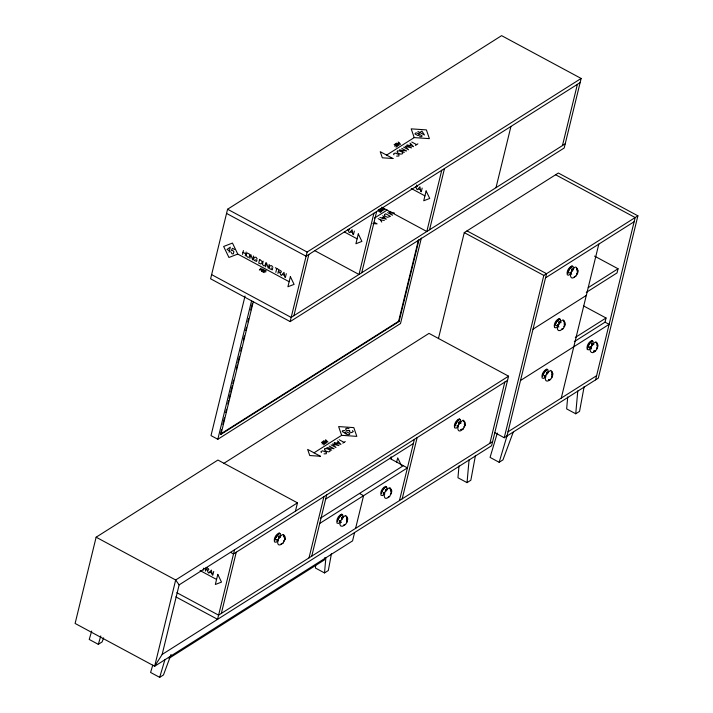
<?xml version="1.0" encoding="UTF-8"?>
<svg xmlns="http://www.w3.org/2000/svg" width="713" height="713" viewBox="0 0 713 713"><rect width="100%" height="100%" fill="white"/><g stroke="black" fill="none" stroke-linecap="round" stroke-linejoin="round"><path stroke-width="1.07" d="M315.707 564.758L315.422 568.038L324.513 572.931L328.319 570.516L331.465 553.591M324.665 557.771L324.477 559.857L168.954 658.375M324.513 572.931L325.868 557.619M459.012 465.794L457.951 477.746L467.042 482.639L470.847 480.232L475.464 455.402M467.042 482.639L469.074 459.814M567.717 396.936L566.648 408.888L575.739 413.781L579.544 411.374L584.161 386.544M575.739 413.781L577.771 390.956M552.21 373.924L552.04 375.207L552.031 371.892L550.775 370.386L548.297 371.972L546.88 374.343M275.138 539.295L274.986 540.24M278.899 537.308L278.997 536.622M279.041 537.388L279.113 536.729M337.65 520.481L337.499 521.417M381.651 492.603L381.5 493.548M385.43 490.437L385.51 489.938M455.233 425.206L455.081 426.151M458.994 423.219L459.092 422.542M459.047 423.362L459.208 422.64M546.568 373.434L546.666 372.747M546.702 373.345L546.782 372.854M558.912 322.704L558.965 321.946M559.028 322.802L559.108 322.303M571.746 270.067L571.817 269.567M591.63 344.887L591.728 344.201M591.772 344.798L591.843 344.308M342.784 517.433L342.882 515.241L341.643 514.233C338.39 515.356 336.037 519.839 337.008 523.11L338.577 523.422L340.368 522.023M386.776 489.564L386.874 487.371L385.644 486.364C382.426 487.496 379.949 491.952 381.009 495.241L382.578 495.553L384.36 494.154M547.932 372.382L548.039 370.181L546.8 369.174C543.609 370.341 541.149 374.762 542.165 378.05L543.734 378.362L545.525 376.963M560.258 321.83L560.356 319.629L559.126 318.631C555.908 319.763 553.431 324.219 554.491 327.499L556.06 327.82L558.609 325.422M573.092 269.193L573.19 267.001L571.951 265.994C568.742 267.125 566.265 271.582 567.316 274.861L568.885 275.182L571.443 272.785M295.432 511.194L297.464 502.843L217.928 460.045L96.13 537.201L75.106 623.456L154.65 666.254L352.561 540.882L354.593 532.531M227.572 209.239L210.611 278.801L290.155 321.599L564.188 148.01L581.14 78.448L501.604 35.65L227.572 209.239L307.116 252.037L581.14 78.448M229.069 252.259L230.317 247.144L226.984 249.461L230.237 251.217M242.482 254.407L243.427 250.539M245.219 255.878L246.163 252.01M249.889 258.391L250.824 254.55L252.589 259.844L253.525 256.003M245.04 296.011L211.012 435.607L217.83 439.27L400.51 323.542L421.356 238.062M297.464 502.843L175.674 579.99L154.65 666.254L162.163 654.436L179.123 584.874L508.565 376.179L429.021 333.381L223.499 463.575M217.83 439.27L251.591 300.761M220.772 433.023L221.556 429.787M222.875 424.395L224.452 417.916M225.763 412.524L226.556 409.289M227.866 403.897L228.659 400.661M229.185 398.505L230.237 394.182M230.762 392.025L232.34 385.555M232.866 383.398L233.65 380.163M236.288 369.37L237.34 365.056M237.866 362.899L239.443 356.429M240.753 351.028L241.547 347.792M243.383 340.244L244.434 335.93M245.753 330.529L246.538 327.294M247.857 321.902L248.641 318.666M250.753 310.03L252.331 303.56M263.142 261.145L262.518 264.461L263.614 265.771L264.933 265.762L265.887 262.634M418.353 240.352L398.62 321.269L220.504 434.101L220.959 434.351L253.311 301.644M264.113 272.642L264.728 270.111L266.27 270.94M265.584 266.831L266.519 262.99L268.284 268.284L269.22 264.443M203.25 570.07L203.713 568.145M275.824 272.348L276.76 268.498M205.317 571.158L206.235 567.396L208.588 568.867L208.784 569.749L207.938 570.302L205.781 569.277M277.901 273.427L278.819 269.674L281.172 271.136L281.359 272.018L280.521 272.571L278.355 271.555M212.804 575.213L213.731 571.416M285.378 277.482L286.305 273.685M234.532 549.768L217.581 619.33L175.87 596.888M290.155 321.599L307.116 252.037M221.333 613.421L236.261 552.201M293.916 315.69L308.836 254.479M353.452 234.72L354.352 231.03M373.915 213.249L358.995 274.46L314.852 250.709M361.732 272.731L376.66 211.511M309.023 557.869L323.943 496.658M311.768 556.131L326.688 494.92M421.276 191.761L422.176 188.063M220.959 434.351L399.075 321.51L419.066 239.523M441.739 170.282L426.82 231.502L381.696 207.225M355.609 528.36L363.577 495.669L359.486 493.467M429.556 229.764L444.484 168.544M396.669 462.069L397.702 457.844L401.437 465.598M438.415 338.666L464.27 232.625L558.35 173.027L637.894 215.825L598.323 378.131L504.243 437.737L494.546 432.515M399.458 500.588L414.378 439.368M402.194 498.85L417.114 437.63M496.007 187.671L510.936 126.451M489.884 443.299L504.804 382.088M562.459 145.568L577.387 84.357M508.565 376.179L491.605 445.741L162.163 654.436M504.243 437.737L543.814 275.423L637.894 215.825M506.988 435.999L546.55 273.685L467.006 230.887M561.283 398.068L598.813 244.104M574.304 341.634L605.025 322.169L606.041 317.998L583.501 305.877M594.526 256.11L618.046 268.765L617.03 272.936L586.309 292.401M595.587 379.869L635.158 217.554L555.614 174.756M91.719 631.041L89.223 639.445L98.314 644.338L102.119 641.923L103.635 637.832M98.314 644.338L100.809 635.934M152.769 665.104L150.586 672.457L159.676 677.35L163.482 674.935L171.049 654.463M159.676 677.35L164.979 659.498M497.317 433.032L490.072 457.398L499.162 462.291L502.968 459.876L513.191 432.23M499.162 462.291L507.032 435.803M275.156 539.491L275.476 538.235M337.668 520.668C338.639 516.996 343.666 511.069 338.033 519.536M381.669 492.799L381.99 491.542M455.25 425.403C456.222 421.731 461.249 415.795 455.616 424.271M555.133 324.87L556.595 321.67L558.226 319.896L556.042 322.757L554.981 325.814M543.146 374.352L542.655 376.366M542.825 375.617C542.718 373.443 549.019 366.277 543.725 373.309M396.838 144.846L397.756 145.773L399.128 145.113L395.965 143.411L394.842 144.276L396.009 144.98L397.658 144.32M381.722 209.711L380.902 210.228L381.107 210.995L383.193 210.504L380.029 208.802M324.263 442.568L325.173 443.495L326.554 442.835L323.39 441.133L322.258 441.998L323.435 442.711L325.083 442.051M279.879 537.442L280.361 534.055L279.131 533.057C275.913 534.189 273.435 538.645 274.496 541.925L276.065 542.245L277.847 540.837M459.983 423.353L460.464 419.975L459.225 418.968C456.017 420.1 453.539 424.556 454.591 427.836L456.16 428.156L457.951 426.757M592.619 345.021L593.1 341.634L591.861 340.636C588.653 341.759 586.175 346.224 587.227 349.504L588.795 349.825L591.353 347.427M275.512 538.351L278.23 534.322L276.047 537.183M382.025 491.667L382.489 490.446M279.202 538.226C280.494 536.131 281.448 534.5 283.631 534.572C285.022 539.901 285.512 540.124 283.319 534.848C285.868 536.024 285.646 539.215 283.988 541.078L284.968 538.983L283.088 543.235L281.082 543.752M346.821 516.854L347.828 518.912L346.509 522.255L347.481 520.16L347.222 521.8L345.609 524.411L344.103 525.026M385.715 491.533C387.007 489.439 387.961 487.808 390.145 487.888C391.535 493.218 392.025 493.432 389.833 488.164C392.382 489.332 392.159 492.523 390.501 494.385L391.482 492.291L389.761 496.337L388.211 497.157M464.395 422.114L463.414 420.768C465.972 421.936 465.749 425.126 464.092 426.989L465.063 424.895L463.192 429.146L460.794 429.529M577.129 268.614L578.136 270.673L576.817 274.015L577.797 271.92L577.53 273.56L575.917 276.172L574.411 276.787M564.304 321.251L565.302 323.31L563.983 326.652L564.963 324.558L564.696 326.197L563.083 328.809L561.577 329.424M551.978 371.794L552.985 373.853L551.666 377.204L552.637 375.1L552.281 376.999L550.356 379.69L548.752 379.869M597.039 343.247L598.047 345.306L596.728 348.657L597.699 346.554L597.342 348.452L595.319 351.224L593.43 351.188M459.306 424.137L460.732 421.757L463.2 420.171L464.457 421.686L464.466 424.993L464.573 422.8M382.56 490.491L384.744 487.639L383.22 489.394M280.628 535.846C276.582 538.992 276.109 549.001 282.82 543.217L281.439 543.752M387.141 489.154C383.139 491.925 382.836 502.656 389.334 496.524L388.425 497.014M460.732 421.757C456.436 424.77 456.65 435.215 462.915 429.128L461.035 429.565M548.297 371.972C543.966 375.448 544.01 385.047 550.489 379.343L548.609 379.779M259.363 270.093L261.038 268.061L261.528 271.261M281.492 275.396L283.997 272.339L284.745 277.143M349.673 232.688L352.115 229.729L352.837 234.39M417.497 189.729L419.93 186.761L420.661 191.423M208.909 573.118L211.413 570.07L212.162 574.874M379.2 209.319L379.298 210.148L380.902 210.228M277.767 539.322L277.143 539.866M557.53 325.306L558.029 324.763M457.639 425.643L458.138 425.206M545.57 375.341L544.812 375.992M545.213 375.849L545.703 375.305M590.123 347.267L590.631 346.794M590.765 346.768L589.526 347.276L590.444 347.195M397.792 143.571L399.013 142.796M394.654 146.227L395.804 145.497M395.973 147.145L397.301 146.308L394.111 144.587M419.092 132.93L421.936 131.13L424.44 134.98L417.907 131.468M386.589 155.095L414.208 137.6L429.386 138.634L426.392 129.891L411.205 128.857L414.208 137.6M409.378 145.514L411.223 144.347M415.394 145.416L417.863 143.848M580.124 82.619L306.091 256.208L226.556 213.419M381.847 208.962L383.077 208.187M378.71 211.618L379.869 210.888M380.038 212.536L381.366 211.69L378.166 209.97M374.396 218.116L387.204 210.005M382.115 218.08L383.95 216.912M565.204 143.839L291.171 317.428L211.636 274.63M545.534 277.856L634.133 221.734M325.208 441.302L326.438 440.518M322.071 443.958L323.23 443.228M323.399 444.876L324.727 444.03L321.527 442.31M314.014 452.826L341.634 435.331L356.812 436.365L353.808 427.613L338.63 426.579L341.634 435.331M336.803 443.245L338.639 442.078M588.261 287.633L618.046 268.765M342.81 443.138L345.279 441.579M533.021 329.183L586.309 295.423M557.022 325.484L557.726 325.057M557.183 325.52L557.709 325.19M507.549 380.35L233.516 553.939L230.611 552.37M575.32 337.454L606.041 317.998M325.672 499.091L413.362 443.539M520.508 380.501L609.116 324.37L605.025 322.169M277.027 539.91L277.731 539.483M457.131 425.83L457.835 425.394M277.714 539.616L276.724 539.982L277.402 539.812M457.808 425.527L456.988 425.919M544.705 376.036L545.4 375.599M589.767 347.489L590.471 347.053M320.306 518.28L403.335 465.687M545.383 375.733L544.402 376.099L545.08 375.929M319.736 523.44L407.426 467.888L389.628 458.316M340.226 520.793L339.245 521.158L339.923 520.989M384.049 493.04L383.238 493.289L383.915 493.12M492.621 441.561L218.597 615.159L176.886 592.717M508.004 431.82L596.603 375.698M237.768 254.069L228.944 257.482L223.641 246.466L232.465 243.062L237.768 254.069L289.139 281.715M570.231 272.749L569.714 272.945M556.987 325.36L557.441 325.235M557.397 325.386L556.889 325.583M590.141 347.391L589.464 347.552L589.927 347.525M457.55 425.572L458.37 426.668M383.772 493.04L383.656 493.173M339.967 520.838L341.402 522.504M574.268 276.689L575.641 276.154C569.455 282.241 568.983 271.867 573.457 268.783C577.967 261.814 578.573 278.988 576.469 268.079M561.434 329.326L562.815 328.791L560.204 330.582L558.395 330.538L557.343 329.032L558.145 325.413L560.623 321.42L563.101 319.834L564.357 321.349L564.366 324.656L564.473 322.463L563.644 320.707M343.96 524.928L345.333 524.403L342.73 526.194L340.921 526.141L339.869 524.643L340.671 521.016L343.149 517.023L345.618 515.446L346.875 516.952L346.883 520.267L346.99 518.066L346.161 516.319M263.24 270.655L263.917 269.87L262.571 268.979L261.956 271.493L263.436 272.17L263.757 271.234L262.286 270.147M372.846 223.57L377.097 223.855L374.165 222.278M396.606 156.12L398.879 156.004L399.03 154.587L395.064 153.028L393.478 154.035L393.977 154.792M324.032 453.851L326.304 453.735L326.456 452.318L322.481 450.759L320.903 451.757L321.403 452.523M378.122 218.633L380.323 219.818L384.307 220.495M419.609 136.7L421.802 136.655L422.06 135.827L416.757 132.894L415.269 133.135L415.028 133.999L417.925 135.541L419.253 135.283L419.449 134.409L418.531 133.474M344.914 430.607L342.561 430.661L342.276 431.552L347.98 434.707L349.584 434.44L349.842 433.522L346.732 431.855L345.288 432.131L345.083 433.076L346.081 434.083M593.671 351.233L595.551 350.796C592.057 355.172 588.234 350.974 591.104 346.919C593.002 343.666 593.448 343.408 595.836 341.839C598.314 342.356 596.79 349.566 597.209 344.468M573.145 269.79L571.71 269.461M561.131 322.632L558.983 322.303M593.867 344.629L591.621 344.103M547.994 372.97L546.657 372.854M461.231 422.969L458.985 422.435M386.838 490.161L385.501 490.036M342.837 518.03L341.5 517.914M280.325 536.853L278.881 536.524M349.049 428.691L347.249 428.237L345.912 428.54L345.591 429.279L346.661 430.456L349.718 430.581L349.308 431.285L350.092 432.149L351.669 432.604L353.3 431.57L352.498 430.625M394.441 213.071L389.093 211.681L392.533 215.237L387.64 212.599M407.185 144.926L413.558 146.637L409.993 143.153M396.33 143.179L400.572 144.32L398.202 141.994M380.394 208.57L384.637 209.711L382.257 207.385M379.922 217.492L386.286 219.203L382.729 215.709M334.611 442.657L340.974 444.368L337.418 440.875M323.755 440.91L327.998 442.051L325.618 439.725M571.951 265.994L572.895 266.412M559.126 318.631L560.062 319.05M591.861 340.636L592.806 341.055M546.8 369.174L547.744 369.601M459.225 418.968L460.17 419.387M385.644 486.364L386.58 486.792M341.643 514.233L342.588 514.661M279.131 533.057L280.066 533.476M570.035 272.642L571.719 274.264M557.201 325.28L558.885 326.902M589.945 347.284L591.621 348.907M544.884 375.831L545.944 376.883M383.719 493.022L384.779 494.073M277.205 539.705L278.266 540.757M411.775 142.021L416.624 144.632M406.642 145.274L411.535 147.903L405.118 146.236L408.558 149.792L403.665 147.154M401.767 148.366L406.606 150.969L399.432 149.837L404.28 152.439M418.335 188.704L420.412 189.818M411.241 188.49L424.93 195.861M464.27 232.625L543.814 275.423M350.511 231.672L352.587 232.786M344.397 231.983L357.106 238.828M398.62 321.269L399.075 321.51M275.334 267.731L278.195 269.264M242.99 252.34L245.727 253.81M255.717 259.568L256.921 260.209L256.635 261.404L254.158 260.397L253.694 259.309L254.184 257.304L256.003 257.259L257.241 258.89M271.403 268.008L272.616 268.658L272.321 269.844L269.853 268.837L269.389 267.749L269.87 265.744L271.689 265.699L272.936 267.339M282.348 274.345L284.487 275.494M234.604 249.452L232.429 248.284L231.449 250.388L232.893 250.611L233.873 251.689L233.338 253.881L232.028 253.855L230.976 252.037M264.434 271.296L265.78 272.018M259.942 269.389L261.359 270.156M339.201 439.752L344.049 442.363M334.067 443.005L338.96 445.634L332.543 443.967L335.983 447.523L331.082 444.885M329.183 446.088L334.032 448.7L326.857 447.568L331.697 450.17M209.774 572.067L211.904 573.216M200.086 570.578L216.565 579.437M96.13 537.201L175.674 579.99L179.123 584.874M416.437 184.997L417.381 186.45L415.759 186.699L416.882 189.391M596.05 342.427L597.031 343.782M591.692 343.666L591.826 344.183M546.63 372.204L546.782 373.068M459.056 421.998L459.19 422.515M341.474 517.264L341.625 518.128M551.318 371.259L552.147 373.015M279.701 272.277L280.851 275.049M207.126 569.999L208.276 572.78M380.323 219.818L381.776 222.091M279.086 536.336L278.836 535.962L279.006 537.049M349.058 232.358L347.944 229.666L349.263 229.88L349.37 228.552M391.098 456.801L391.419 458.878M591.817 343.916L591.843 344.531M591.701 343.8L591.745 344.62M571.942 269.888L571.657 268.899L571.835 269.986M558.965 321.804L559.001 322.624M546.639 372.346L546.684 373.166M459.181 422.256L459.208 422.862M459.065 422.141L459.11 422.961M385.483 489.537L385.626 490.259M341.482 517.406L341.482 518.048M567.958 272.232L567.824 273.435L568.876 270.12L571.06 267.259L569.42 269.033L567.958 272.232M587.869 346.875L587.726 348.078L588.786 344.762L590.97 341.901L589.33 343.666L587.869 346.875M259.612 259.398L258.703 263.133L260.976 263.979L262.045 262.696L262.027 261.404L259.612 259.398M217.795 574.393L215.335 584.491L221.511 582.102L217.795 574.393M290.369 276.662L287.909 286.76L294.086 284.371L290.369 276.662M358.3 233.926L355.912 243.73L361.91 241.413L358.3 233.926M426.124 190.959L423.736 200.763L429.734 198.446L426.124 190.959M397.408 151.12L397.025 152.11L398.433 153.366L400.911 154.142L402.364 153.785L402.854 152.912L401.517 151.602L399.066 150.853L397.408 151.12M324.825 448.851L324.451 449.832L325.85 451.097L328.337 451.864L329.78 451.516L330.271 450.643L328.943 449.333L326.492 448.584L324.825 448.851M384.539 214.568L384.637 215.896L387.453 217.322L390.448 216.342L385.733 213.802L384.539 214.568M342.962 517.246L341.723 519.403L342.962 517.246M573.279 268.997L572.031 271.163L573.279 268.997M560.445 321.634L559.197 323.8L560.445 321.634M593.18 343.639L591.942 345.796L593.18 343.639M249.728 256.092L248.873 257.277L247.571 257.143L246.555 255.994L246.368 254.131L247.313 252.99L249.559 254.202L249.728 256.092M571.487 267.019L570.828 267.437L571.487 267.019M558.662 319.656L557.994 320.075L558.662 319.656M278.667 534.082L277.999 534.5L278.667 534.082M458.762 419.993L458.103 420.412L458.762 419.993M546.336 370.199L545.677 370.626L546.336 370.199M591.398 341.661L590.738 342.08L591.398 341.661M341.179 515.258L340.52 515.686L341.179 515.258M385.18 487.389L384.512 487.808L385.18 487.389M392.952 158.527L382.328 157.796L380.225 151.673L392.952 158.527M320.378 456.249L309.745 455.527L307.651 449.404L320.378 456.249"/></g></svg>
